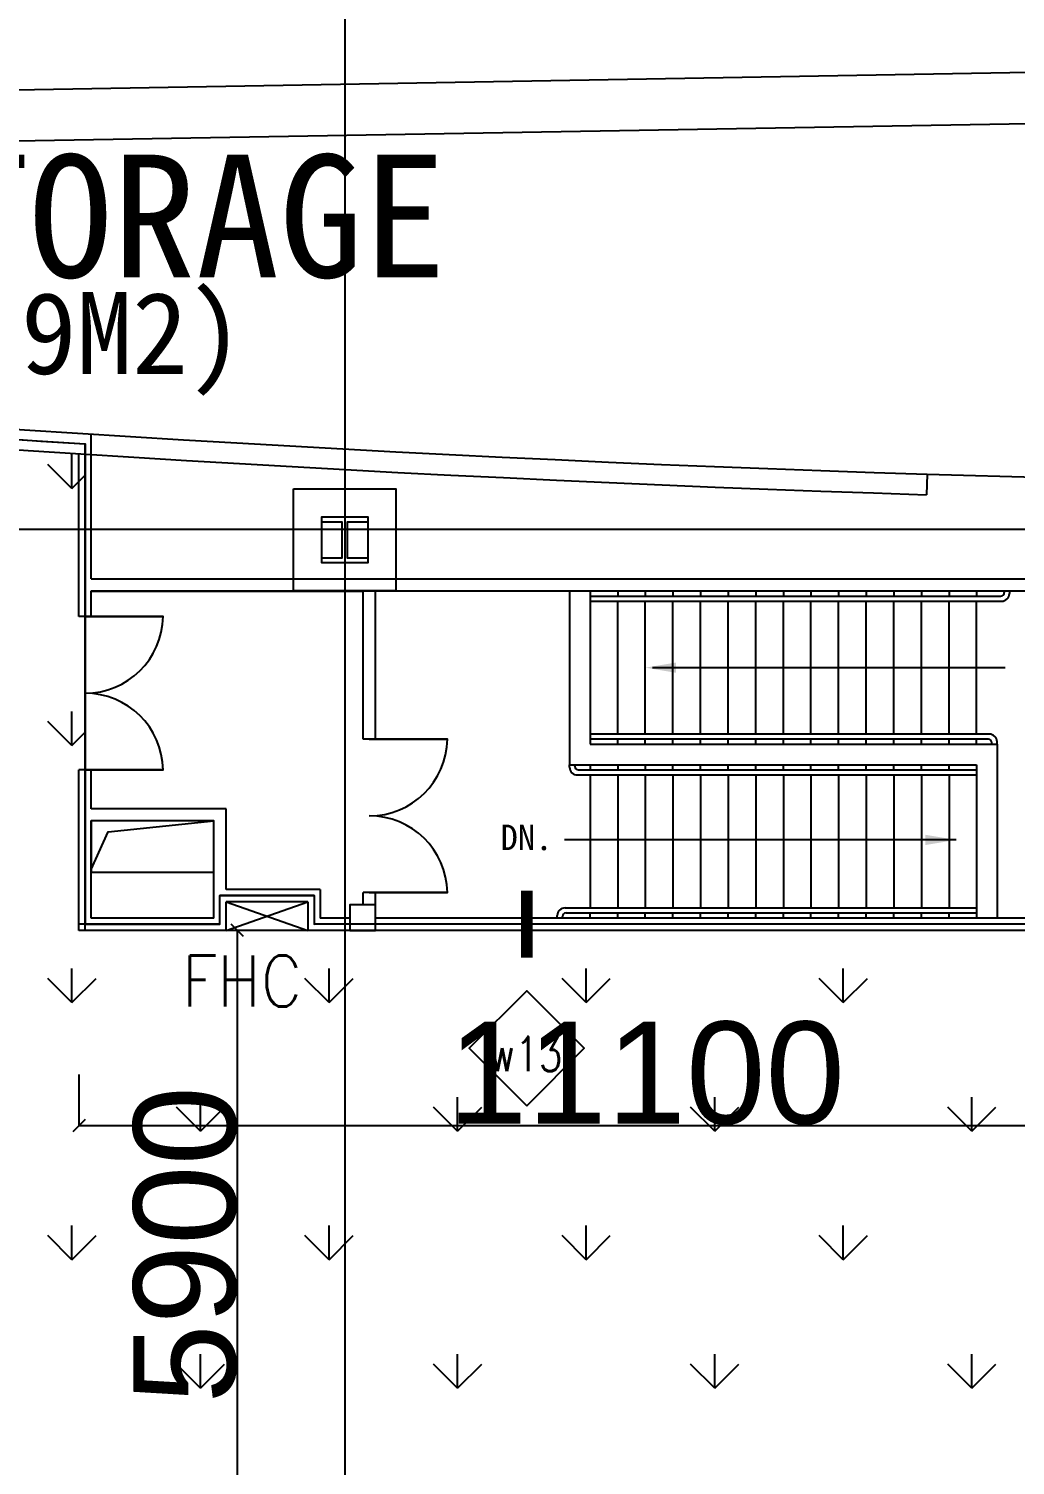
# Model space of a CAD drawing. Header units: inches. Extents: x -449189 to -231461, y -105857 to 48108.
# Drawn here: x -333938 to -324290, y -12643 to 1411 of the extents above; entities that cross this region are included whole.
import ezdxf
from ezdxf.enums import TextEntityAlignment as Align

# ---------------------------------------------------------------- set-up
doc = ezdxf.new("R2010")
doc.units = ezdxf.units.IN
doc.header["$MEASUREMENT"] = 0
for name, color, linetype in [('AREATEXT', 3, 'Continuous'), ('DIM', 3, 'Continuous'), ('GRID', 8, 'Continuous'), ('HATCH', 90, 'Continuous'), ('L08-DR', 1, 'Continuous'), ('Shop-no.', 3, 'Continuous'), ('WALL', 255, 'Continuous')]:
    doc.layers.add(name, color=color, linetype=linetype)
doc.styles.add('BLKBLD', font='STXIHEI.TTF', dxfattribs={"height": 0.45})
doc.styles.add('SIMPLEX', font='SIMPLEX.shx', dxfattribs={"width": 0.9, "height": 1000})
doc.styles.get("Standard").update_dxf_attribs({"font": 'arial.ttf'})
doc.dimstyles.new('DIM-200MM', dxfattribs={"dimtxt": 1000, "dimasz": 120, "dimexe": 10, "dimexo": 10, "dimgap": 0.7, "dimtad": 1, "dimdec": 0, "dimrnd": 5, "dimzin": 1, "dimdsep": 46, "dimtxsty": 'Standard', "dimblk": 'OBLIQUE', "dimcen": 0.5, "dimdle": 1, "dimclrd": 256, "dimclre": 256, "dimclrt": 7, "dimaunit": 1, "dimadec": 0, "dimazin": 0, "dimtfac": 1, "dimtdec": 0, "dimtix": 1, "dimtmove": 2, "dimatfit": 3, "dimfxl": 0, "dimtolj": 1, "dimtzin": 1, "dimarcsym": 0})

# ---------------------------------------------------------------- blocks, each defined once
blk = doc.blocks.new('C1')
at = {"layer": 'L08-DR'}
blk.add_lwpolyline([(-500, 500), (500, 500), (500, -500), (-500, -500)], close=True, dxfattribs=at)
blk = doc.blocks.new('_Oblique')
at = {"color": 0, "linetype": 'ByBlock', "lineweight": -2}
blk.add_line((-0.5, -0.5), (0.5, 0.5), dxfattribs=at)
blk = doc.blocks.new('*D152')
at = {"layer": 'DEFPOINTS', "color": 0, "transparency": 16777216}
for p in [(-333448, -7410), (-322348, -7416), (-322348, -9320)]:
    blk.add_point(p, dxfattribs=at)
at = {"layer": 'DIM', "lineweight": -2, "transparency": 16777216}
for p, q in [((-333448, -8820), (-333448, -9330)), ((-322348, -8820), (-322348, -9330)), ((-333449, -9320), (-322347, -9320))]:
    blk.add_line(p, q, dxfattribs=at)
at = {"layer": 'DIM', "lineweight": -2, "transparency": 16777216, "xscale": 120, "yscale": 120, "zscale": 120, "rotation": 180}
blk.add_blockref('_Oblique', (-333448, -9320), dxfattribs=at)
at = {"layer": 'DIM', "lineweight": -2, "transparency": 16777216, "xscale": 120, "yscale": 120, "zscale": 120}
blk.add_blockref('_Oblique', (-322348, -9320), dxfattribs=at)
at = {"layer": 'DIM', "color": 7, "transparency": 16777216, "insert": (-327898, -8809), "char_height": 1000, "attachment_point": 5}
blk.add_mtext('\\A1;11100', dxfattribs=at)
blk = doc.blocks.new('*D215')
at = {"layer": 'DEFPOINTS', "color": 0, "transparency": 16777216}
for p in [(-331897, -7410), (-330848, -7410), (-330848, -13562)]:
    blk.add_point(p, dxfattribs=at)
at = {"layer": 'DIM', "lineweight": -2, "transparency": 16777216}
for p, q in [((-331397, -7410), (-331907, -7410)), ((-331897, -13563), (-331897, -7409)), ((-331397, -13562), (-331907, -13562))]:
    blk.add_line(p, q, dxfattribs=at)
at = {"layer": 'DIM', "lineweight": -2, "transparency": 16777216, "xscale": 120, "yscale": 120, "zscale": 120}
for p, rotation in [((-331897, -7410), 90), ((-331897, -13562), 270)]:
    blk.add_blockref('_Oblique', p, dxfattribs=dict(at, rotation=rotation))
at = {"layer": 'DIM', "color": 7, "transparency": 16777216, "insert": (-332408, -10486), "char_height": 1000, "attachment_point": 5, "rotation": 90}
blk.add_mtext('\\A1;5900', dxfattribs=at)

msp = doc.modelspace()

# ---------------------------------------------------------------- hatches: boundary and pattern name
at = {"layer": 'HATCH'}
h = msp.add_hatch(dxfattribs=at)
h.set_pattern_fill('GRASS', color=141, scale=70, style=0)
h.set_pattern_definition([(90, (-380034.3, -67208.1), (-1257.235, 1257.235), [333.375, -2181.095]), (45, (-380034.3, -67208.1), (-1257.236, 1257.236), [333.375, -1444.625]), (135, (-380034.3, -67208.1), (-1257.236, -1257.236), [333.375, -1444.625])])
edge = h.paths.add_edge_path()
edge.add_line((-340288.2071, -11298.8439), (-336119.2455, -9723.545))
edge.add_line((-336119.2455, -9723.545), (-335508.3507, -9497.5812))
edge.add_line((-335508.3507, -9497.5812), (-335512.444, -2505.503))
edge.add_line((-335512.444, -2505.503), (-334540.4625, -2573.9117))
edge.add_line((-334540.4625, -2573.9117), (-333854.8554, -2620.0794))
edge.add_line((-333854.8554, -2620.0794), (-333388.2316, -2650.4541))
edge.add_line((-333388.2316, -2650.4541), (-333388.2149, -7349.5129))
edge.add_line((-333388.2149, -7349.5129), (-332068.2238, -7349.5128))
edge.add_line((-332068.2238, -7349.5128), (-332068.2228, -7069.5141))
edge.add_line((-332068.2228, -7069.5141), (-331148.2187, -7069.5112))
edge.add_line((-331148.2187, -7069.5112), (-331148.2187, -7349.5128))
edge.add_line((-331148.2187, -7349.5128), (-322288.2304, -7346.1635))
edge.add_line((-322288.2304, -7346.1635), (-322288.2225, -9562.3965))
edge.add_line((-322288.2225, -9562.3965), (-322288.2204, -10149.5262))
edge.add_line((-322288.2204, -10149.5262), (-311588.2352, -10149.5262))
edge.add_line((-311588.2352, -10149.5262), (-288008.221, -10149.5262))
edge.add_line((-288008.221, -10149.5262), (-288008.2228, -6519.5143))
edge.add_line((-288008.2228, -6519.5143), (-285608.2221, -6519.5142))
edge.add_line((-285608.2221, -6519.5142), (-285608.2214, -7289.542))
edge.add_line((-285608.2214, -7289.542), (-285448.2202, -7289.5149))
edge.add_line((-285448.2202, -7289.5149), (-285448.2432, -16605.3066))
edge.add_line((-285448.2432, -16605.3066), (-290895.3777, -16605.3066))
edge.add_line((-290895.3777, -16605.3066), (-289343.3241, -18123.0736))
edge.add_line((-289343.3241, -18123.0736), (-289343.3241, -21992.1764))
edge.add_line((-289343.3241, -21992.1764), (-290467.0658, -23134.5311))
edge.add_line((-290467.0658, -23134.5311), (-290498.1914, -37040.7856))
edge.add_line((-290498.1914, -37040.7856), (-289343.3241, -38157.4688))
edge.add_line((-289343.3241, -38157.4688), (-289346.7413, -41660.7129))
edge.add_line((-289346.7413, -41660.7129), (-290789.917, -43073.7458))
edge.add_line((-290789.917, -43073.7458), (-285498.3181, -43073.7458))
edge.add_line((-285498.3181, -43073.7458), (-285496.0031, -43115.8086))
edge.add_line((-285496.0031, -43115.8086), (-282687.0942, -45909.9083))
edge.add_line((-282687.0942, -45909.9083), (-276970.3509, -45904.7619))
edge.add_line((-276970.3509, -45904.7619), (-276970.3509, -48029.5128))
edge.add_line((-276970.3509, -48029.5128), (-285608.318, -48029.5128))
edge.add_line((-285608.318, -48029.5128), (-285608.3181, -52836.7162))
edge.add_line((-285608.3181, -52836.7162), (-286348.3155, -53015.517))
edge.add_line((-286348.3155, -53015.517), (-286516.7891, -53055.0808))
edge.add_line((-286516.7891, -53055.0808), (-287110.9356, -53191.2398))
edge.add_line((-287110.9356, -53191.2398), (-287636.3392, -53307.2906))
edge.add_line((-287636.3392, -53307.2906), (-288280.2221, -53443.9679))
edge.add_line((-288280.2221, -53443.9679), (-288782.4444, -53546.3581))
edge.add_line((-288782.4444, -53546.3581), (-289192.7738, -53627.2828))
edge.add_line((-289192.7738, -53627.2828), (-289609.1348, -53706.8959))
edge.add_line((-289609.1348, -53706.8959), (-290101.9463, -53797.883))
edge.add_line((-290101.9463, -53797.883), (-290653.7187, -53895.5982))
edge.add_line((-290653.7187, -53895.5982), (-291270.1366, -53999.5884))
edge.add_line((-291270.1366, -53999.5884), (-291699.1627, -54068.7553))
edge.add_line((-291699.1627, -54068.7553), (-292231.0385, -54150.8586))
edge.add_line((-292231.0385, -54150.8586), (-292875.9103, -54245.011))
edge.add_line((-292875.9103, -54245.011), (-293705.8929, -54357.525))
edge.add_line((-293705.8929, -54357.525), (-293995.7321, -54394.5262))
edge.add_line((-293995.7321, -54394.5262), (-294408.3241, -54445.1592))
edge.add_line((-294408.3241, -54445.1592), (-294408.3241, -53539.5795))
edge.add_line((-294408.3241, -53539.5795), (-300783.3181, -53539.5795))
edge.add_line((-300783.3181, -53539.5795), (-300783.3181, -54926.0554))
edge.add_line((-300783.3181, -54926.0554), (-300984.5052, -54932.0826))
edge.add_line((-300984.5052, -54932.0826), (-301461.242, -54944.1408))
edge.add_line((-301461.242, -54944.1408), (-302594.0659, -54960.253))
edge.add_line((-302594.0659, -54960.253), (-303474.0513, -54960.5922))
edge.add_line((-303474.0513, -54960.5922), (-304791.0427, -54941.2082))
edge.add_line((-304791.0427, -54941.2082), (-305176.7692, -54931.0136))
edge.add_line((-305176.7692, -54931.0136), (-305783.1151, -54910.8475))
edge.add_line((-305783.1151, -54910.8475), (-307476.4691, -54827.6872))
edge.add_line((-307476.4691, -54827.6872), (-308341.0607, -54769.9499))
edge.add_line((-308341.0607, -54769.9499), (-309838.7068, -54645.4082))
edge.add_line((-309838.7068, -54645.4082), (-310626.0552, -54567.4147))
edge.add_line((-310626.0552, -54567.4147), (-311469.8373, -54474.2138))
edge.add_line((-311469.8373, -54474.2138), (-312374.1162, -54363.242))
edge.add_line((-312374.1162, -54363.242), (-312476.3441, -54349.9727))
edge.add_line((-312476.3441, -54349.9727), (-312636.4866, -54328.8898))
edge.add_line((-312636.4866, -54328.8898), (-313090.9646, -54256.5062))
edge.add_line((-313090.9646, -54256.5062), (-313685.9245, -54148.7118))
edge.add_line((-313685.9245, -54148.7118), (-314664.5903, -53966.3051))
edge.add_line((-314664.5903, -53966.3051), (-315582.5073, -53789.4467))
edge.add_line((-315582.5073, -53789.4467), (-316457.9292, -53615.551))
edge.add_line((-316457.9292, -53615.551), (-317680.8645, -53364.051))
edge.add_line((-317680.8645, -53364.051), (-318715.3535, -53143.471))
edge.add_line((-318715.3535, -53143.471), (-319826.7598, -52898.452))
edge.add_line((-319826.7598, -52898.452), (-320519.3217, -52741.5431))
edge.add_line((-320519.3217, -52741.5431), (-321348.3155, -52549.4388))
edge.add_line((-321348.3155, -52549.4388), (-322096.6306, -52372.0072))
edge.add_line((-322096.6306, -52372.0072), (-322919.3065, -52172.5226))
edge.add_line((-322919.3065, -52172.5226), (-323528.6676, -52021.7675))
edge.add_line((-323528.6676, -52021.7675), (-324690.0906, -51727.3435))
edge.add_line((-324690.0906, -51727.3435), (-325741.8803, -51452.6499))
edge.add_line((-325741.8803, -51452.6499), (-326607.9305, -51220.6831))
edge.add_line((-326607.9305, -51220.6831), (-327359.6197, -51015.094))
edge.add_line((-327359.6197, -51015.094), (-328180.0259, -50786.18))
edge.add_line((-328180.0259, -50786.18), (-328941.3725, -50569.4966))
edge.add_line((-328941.3725, -50569.4966), (-329798.6195, -50320.5956))
edge.add_line((-329798.6195, -50320.5956), (-330205.1413, -50200.4623))
edge.add_line((-330205.1413, -50200.4623), (-330652.2059, -50066.5422))
edge.add_line((-330652.2059, -50066.5422), (-331102.5812, -49929.7113))
edge.add_line((-331102.5812, -49929.7113), (-331377.8045, -49845.1432))
edge.add_line((-331377.8045, -49845.1432), (-331988.6519, -49654.8606))
edge.add_line((-331988.6519, -49654.8606), (-333136.6276, -49287.5546))
edge.add_line((-333136.6276, -49287.5546), (-333995.7574, -49004.3186))
edge.add_line((-333995.7574, -49004.3186), (-334680.7346, -48773.3357))
edge.add_line((-334680.7346, -48773.3357), (-335777.3888, -48393.9214))
edge.add_line((-335777.3888, -48393.9214), (-336572.2598, -48111.4636))
edge.add_line((-336572.2598, -48111.4636), (-337362.1185, -47824.53))
edge.add_line((-337362.1185, -47824.53), (-338274.9824, -47485.0795))
edge.add_line((-338274.9824, -47485.0795), (-339501.5617, -47015.6204))
edge.add_line((-339501.5617, -47015.6204), (-340348.3181, -46674.0196))
edge.add_line((-340348.3181, -46674.0196), (-340924.1168, -46451.7427))
edge.add_line((-340924.1168, -46451.7427), (-341956.4836, -46029.3034))
edge.add_line((-341956.4836, -46029.3034), (-343181.5851, -45513.3685))
edge.add_line((-343181.5851, -45513.3685), (-344012.137, -45154.455))
edge.add_line((-344012.137, -45154.455), (-344856.511, -44781.9126))
edge.add_line((-344856.511, -44781.9126), (-345617.4163, -44439.52))
edge.add_line((-345617.4163, -44439.52), (-346395.6587, -44082.7138))
edge.add_line((-346395.6587, -44082.7138), (-347363.8794, -43629.3731))
edge.add_line((-347363.8794, -43629.3731), (-348780.7275, -42888.3236))
edge.add_line((-348780.7275, -42888.3236), (-349298.3176, -42888.3236))
edge.add_line((-349298.3176, -42888.3236), (-349298.3135, -15241.5566))
edge.add_line((-349298.3135, -15241.5566), (-345735.4049, -13623.97))
edge.add_line((-345735.4049, -13623.97), (-344247.3098, -12964.3974))
edge.add_line((-344247.3098, -12964.3974), (-342967.66, -12411.9553))
edge.add_line((-342967.66, -12411.9553), (-342295.9956, -12127.3872))
edge.add_line((-342295.9956, -12127.3872), (-341103.1645, -11631.0893))
edge.add_line((-341103.1645, -11631.0893), (-340288.2156, -11298.6419))

# ---------------------------------------------------------------- linework, layer by layer
at = {"color": 5}
for points in [[(-340288.2071, -11298.8439), (-336119.2455, -9723.545), (-335508.3507, -9497.5812), (-335512.444, -2505.503), (-334540.4625, -2573.9117), (-333854.8554, -2620.0794), (-333388.2316, -2650.4541), (-333388.2149, -7349.5129), (-332068.2238, -7349.5128), (-332068.2228, -7069.5141), (-331148.2187, -7069.5112), (-331148.2187, -7349.5128), (-322288.2304, -7346.1635), (-322288.2304, -7346.1635), (-322288.2225, -9562.3965), (-322288.2204, -10149.5262), (-311588.2352, -10149.5262), (-288008.221, -10149.5262)], [(-334540.2136, -2573.9117), (-333854.6065, -2620.0794), (-333387.9828, -2650.4541), (-333387.966, -7349.5129), (-332067.9749, -7349.5128), (-332067.9739, -7069.5141), (-331147.9698, -7069.5112), (-331147.9698, -7349.5128), (-322287.9815, -7346.1635), (-322287.9815, -7346.1635), (-322287.9736, -9562.3965), (-322287.9716, -10149.5262), (-311587.9864, -10149.5262), (-288007.9721, -10149.5262)]]:
    msp.add_lwpolyline(points, dxfattribs=at)
at = {"layer": 'GRID'}
for p, q in [((-330848.203, 3188.9239), (-330848.203, -66985.2816)), ((-366848.203, -3485.2816), (-267848.203, -3485.2816))]:
    msp.add_line(p, q, dxfattribs=at)
at = {"layer": 'WALL', "color": 0}
for p, q in [((-358347.963, 395.1051), (-315347.9542, 1137.199)), ((-356181.1862, -67.5751), (-315347.9542, 637.1246)), ((-333387.9681, -4339.8117), (-333387.9742, -2650.6561)), ((-333327.9609, -3969.9162), (-333327.966, -2554.4973)), ((-333447.9681, -4339.812), (-333447.9738, -2747.0107)), ((-333447.9681, -4339.812), (-333447.9738, -2747.0107)), ((-333447.9681, -4339.812), (-333447.9738, -2747.0107)), ((-333447.9681, -4339.812), (-333447.9738, -2747.0107)), ((-333447.9595, -4340.014), (-333447.9652, -2747.2128)), ((-333327.9695, -3969.7142), (-333327.9738, -2754.7101)), ((-333327.9695, -3969.7142), (-333327.9738, -2754.7101)), ((-333327.9695, -3969.7142), (-333327.9738, -2754.7101)), ((-333327.9695, -3969.7142), (-333327.9738, -2754.7101)), ((-325151.1823, -2947.4648), (-325157.6219, -3147.3667)), ((-325151.1737, -2947.6669), (-325157.6133, -3147.5687)), ((-325151.1823, -2947.4648), (-322947.9627, -3009.0321)), ((-325151.1737, -2947.6669), (-322947.9542, -3009.2342)), ((-333327.9695, -3969.7138), (-330667.9697, -3969.714)), ((-333327.9695, -3969.7138), (-330667.9697, -3969.714)), ((-330667.9697, -3969.714), (-319767.9641, -3969.715)), ((-330667.9697, -3969.714), (-319767.9641, -3969.715)), ((-333327.9691, -4089.7137), (-330667.9694, -4089.7139)), ((-333327.9691, -4089.7137), (-330667.9694, -4089.7139)), ((-333327.9682, -4339.8116), (-333327.9691, -4089.7137)), ((-333327.9682, -4339.8116), (-333327.9691, -4089.7137)), ((-333327.9682, -4339.8116), (-333327.9691, -4089.7137)), ((-333327.9682, -4339.8116), (-333327.9691, -4089.7137)), ((-333327.9605, -4089.9158), (-330667.9608, -4089.916)), ((-333327.9596, -4340.0136), (-333327.9605, -4089.9158)), ((-330667.9661, -5539.7151), (-330667.9694, -4089.7139)), ((-330667.9661, -5539.7151), (-330667.9694, -4089.7139)), ((-330547.9693, -4089.7139), (-322147.9631, -4089.7148)), ((-330547.9693, -4089.7139), (-322147.9631, -4089.7148)), ((-330547.9665, -5539.7148), (-330547.9693, -4089.7139)), ((-330547.9665, -5539.7148), (-330547.9693, -4089.7139)), ((-328647.956, -4089.7133), (-328647.963, -5789.7012)), ((-328647.956, -4089.7133), (-328647.963, -5789.7012)), ((-328447.956, -4089.7134), (-328447.9622, -5589.7006)), ((-328447.956, -4089.7134), (-328447.9622, -5589.7006)), ((-328447.9564, -4189.6887), (-324422.3607, -4189.7009)), ((-328447.9564, -4189.6887), (-324422.3607, -4189.7009)), ((-328447.9562, -4139.6887), (-324432.3606, -4139.7009)), ((-328447.9562, -4139.6887), (-324432.3606, -4139.7009)), ((-328177.9657, -4089.7145), (-328177.9657, -4139.6995)), ((-328177.9657, -4089.7145), (-328177.9657, -4139.6995)), ((-328177.9625, -5489.7025), (-328177.9624, -4189.6672)), ((-328177.9625, -5489.7025), (-328177.9624, -4189.6672)), ((-327907.9657, -4089.7145), (-327907.9657, -4139.6995)), ((-327907.9657, -4089.7145), (-327907.9657, -4139.6995)), ((-327907.9625, -5489.7025), (-327907.9624, -4189.6672)), ((-327907.9625, -5489.7025), (-327907.9624, -4189.6672)), ((-327637.9657, -4089.7145), (-327637.9657, -4139.6995)), ((-327637.9657, -4089.7145), (-327637.9657, -4139.6995)), ((-327637.9625, -5489.7025), (-327637.9624, -4189.6672)), ((-327637.9625, -5489.7025), (-327637.9624, -4189.6672)), ((-327367.9657, -4089.7145), (-327367.9657, -4139.6995)), ((-327367.9657, -4089.7145), (-327367.9657, -4139.6995)), ((-327367.9625, -5489.7025), (-327367.9624, -4189.6672)), ((-327367.9625, -5489.7025), (-327367.9624, -4189.6672)), ((-327097.9657, -4089.7145), (-327097.9657, -4139.6995)), ((-327097.9657, -4089.7145), (-327097.9657, -4139.6995)), ((-327097.9625, -5489.7025), (-327097.9624, -4189.6672)), ((-327097.9625, -5489.7025), (-327097.9624, -4189.6672)), ((-326827.966, -4089.7145), (-326827.966, -4139.6995)), ((-326827.966, -4089.7145), (-326827.966, -4139.6995)), ((-326827.9625, -5489.7025), (-326827.9624, -4189.6672)), ((-326827.9625, -5489.7025), (-326827.9624, -4189.6672)), ((-326557.966, -4089.7145), (-326557.966, -4139.6995)), ((-326557.966, -4089.7145), (-326557.966, -4139.6995)), ((-326557.9625, -5489.7025), (-326557.9624, -4189.6672)), ((-326557.9625, -5489.7025), (-326557.9624, -4189.6672)), ((-326287.966, -4089.7145), (-326287.966, -4139.6995)), ((-326287.966, -4089.7145), (-326287.966, -4139.6995)), ((-326287.9625, -5489.7025), (-326287.9624, -4189.6672)), ((-326287.9625, -5489.7025), (-326287.9624, -4189.6672)), ((-326017.966, -4089.7145), (-326017.966, -4139.6995)), ((-326017.966, -4089.7145), (-326017.966, -4139.6995)), ((-326017.9625, -5489.7025), (-326017.9624, -4189.6672)), ((-326017.9625, -5489.7025), (-326017.9624, -4189.6672)), ((-325747.966, -4089.7145), (-325747.966, -4139.6995)), ((-325747.966, -4089.7145), (-325747.966, -4139.6995)), ((-325747.9625, -5489.7025), (-325747.9629, -4189.6614)), ((-325747.9625, -5489.7025), (-325747.9629, -4189.6614)), ((-325477.966, -4089.7145), (-325477.966, -4139.6995)), ((-325477.966, -4089.7145), (-325477.966, -4139.6995)), ((-325477.9625, -5489.7025), (-325477.9632, -4189.6604)), ((-325477.9625, -5489.7025), (-325477.9632, -4189.6604)), ((-325477.9574, -4089.9166), (-325477.9574, -4139.9015)), ((-325477.9539, -5489.9046), (-325477.9546, -4189.8624)), ((-325207.966, -4089.7145), (-325207.966, -4139.6995)), ((-325207.966, -4089.7145), (-325207.966, -4139.6995)), ((-325207.9628, -5489.7122), (-325207.9628, -4189.6594)), ((-325207.9628, -5489.7122), (-325207.9628, -4189.6594)), ((-325207.9574, -4089.9166), (-325207.9574, -4139.9015)), ((-325207.9542, -5489.9143), (-325207.9542, -4189.8614)), ((-324937.966, -4089.7145), (-324937.966, -4139.6995)), ((-324937.966, -4089.7145), (-324937.966, -4139.6995)), ((-324937.9628, -5489.7122), (-324937.9628, -4189.6594)), ((-324937.9628, -5489.7122), (-324937.9628, -4189.6594)), ((-324937.9574, -4089.9166), (-324937.9574, -4139.9015)), ((-324937.9542, -5489.9143), (-324937.9542, -4189.8614)), ((-324667.966, -4089.7145), (-324667.966, -4139.6995)), ((-324667.966, -4089.7145), (-324667.966, -4139.6995)), ((-324667.9628, -5489.7132), (-324667.9628, -4189.6573)), ((-324667.9628, -5489.7132), (-324667.9628, -4189.6573)), ((-324667.9574, -4089.9166), (-324667.9574, -4139.9015)), ((-324667.9542, -5489.9153), (-324667.9542, -4189.8594)), ((-324397.3605, -4089.701), (-324397.3605, -4104.7009)), ((-324397.3605, -4089.701), (-324397.3605, -4104.7009)), ((-324397.3519, -4089.9031), (-324397.3519, -4104.9029)), ((-324347.3605, -4089.701), (-324347.3605, -4114.7009)), ((-324347.3605, -4089.701), (-324347.3605, -4114.7009)), ((-324347.3519, -4089.9031), (-324347.3519, -4114.903)), ((-333327.9675, -4339.8116), (-333447.9681, -4339.812)), ((-333327.9675, -4339.8116), (-333447.9681, -4339.812)), ((-333327.9675, -4339.8116), (-333447.9681, -4339.812)), ((-333327.9675, -4339.8116), (-333447.9681, -4339.812)), ((-333327.9589, -4340.0136), (-333447.9595, -4340.014)), ((-327837.9659, -4839.6765), (-324390.0137, -4839.6887)), ((-327837.9659, -4839.6765), (-324390.0137, -4839.6887)), ((-330547.9665, -5539.7148), (-330667.9661, -5539.7151)), ((-330547.9665, -5539.7148), (-330667.9661, -5539.7151)), ((-328447.9622, -5589.7006), (-324467.9645, -5589.6882)), ((-328447.9622, -5589.7006), (-324467.9645, -5589.6882)), ((-324567.9588, -5539.7135), (-328447.9619, -5539.7016)), ((-324567.9588, -5539.7135), (-328447.9619, -5539.7016)), ((-324542.963, -5489.7136), (-328447.9617, -5489.7016)), ((-324542.963, -5489.7136), (-328447.9617, -5489.7016)), ((-328177.9628, -5589.6901), (-328177.9628, -5539.7122)), ((-328177.9628, -5589.6901), (-328177.9628, -5539.7122)), ((-327907.9628, -5589.6901), (-327907.9628, -5539.7122)), ((-327907.9628, -5589.6901), (-327907.9628, -5539.7122)), ((-327637.9628, -5589.6901), (-327637.9628, -5539.7122)), ((-327637.9628, -5589.6901), (-327637.9628, -5539.7122)), ((-327367.9628, -5589.6901), (-327367.9628, -5539.7122)), ((-327367.9628, -5589.6901), (-327367.9628, -5539.7122)), ((-327097.9628, -5589.6901), (-327097.9628, -5539.7122)), ((-327097.9628, -5589.6901), (-327097.9628, -5539.7122)), ((-326827.9628, -5589.6901), (-326827.9628, -5539.7122)), ((-326827.9628, -5589.6901), (-326827.9628, -5539.7122)), ((-326557.9628, -5589.6901), (-326557.9628, -5539.7122)), ((-326557.9628, -5589.6901), (-326557.9628, -5539.7122)), ((-326287.9628, -5589.6901), (-326287.9628, -5539.7122)), ((-326287.9628, -5589.6901), (-326287.9628, -5539.7122)), ((-326017.9628, -5589.6901), (-326017.9628, -5539.7122)), ((-326017.9628, -5589.6901), (-326017.9628, -5539.7122)), ((-325747.9628, -5589.6901), (-325747.9628, -5539.7122)), ((-325747.9628, -5589.6901), (-325747.9628, -5539.7122)), ((-325477.9628, -5589.6901), (-325477.9628, -5539.7122)), ((-325477.9628, -5589.6901), (-325477.9628, -5539.7122)), ((-325477.9542, -5589.8922), (-325477.9542, -5539.9143)), ((-325207.9628, -5589.6901), (-325207.9628, -5539.7122)), ((-325207.9628, -5589.6901), (-325207.9628, -5539.7122)), ((-325207.9542, -5589.8922), (-325207.9542, -5539.9143)), ((-324937.9628, -5589.6901), (-324937.9628, -5539.7122)), ((-324937.9628, -5589.6901), (-324937.9628, -5539.7122)), ((-324937.9542, -5589.8922), (-324937.9542, -5539.9143)), ((-324667.9628, -5589.6889), (-324667.9628, -5539.7132)), ((-324667.9628, -5589.6889), (-324667.9628, -5539.7132)), ((-324667.9542, -5589.8909), (-324667.9542, -5539.9153)), ((-324542.9647, -5489.7136), (-324567.9609, -5489.7136)), ((-324542.9647, -5489.7136), (-324567.9609, -5489.7136)), ((-324552.9643, -5539.7136), (-324567.9608, -5539.7136)), ((-324552.9643, -5539.7136), (-324567.9608, -5539.7136)), ((-324542.9561, -5489.9157), (-324567.9523, -5489.9157)), ((-324552.9557, -5539.9157), (-324567.9522, -5539.9157)), ((-324517.9645, -5589.6882), (-324517.9645, -5574.7136)), ((-324517.9645, -5589.7135), (-324517.9645, -5574.7136)), ((-324517.9645, -5589.6882), (-324517.9645, -5574.7136)), ((-324517.9645, -5589.7135), (-324517.9645, -5574.7136)), ((-324517.9559, -5589.9156), (-324517.9559, -5574.9157)), ((-324517.9559, -5589.8903), (-324517.9559, -5574.9157)), ((-324467.9645, -5589.688), (-324467.9645, -5564.7136)), ((-324467.9645, -5589.688), (-324467.9645, -5564.7136)), ((-324467.9645, -5589.6882), (-324467.9574, -7289.7146)), ((-324467.9645, -5589.6882), (-324467.9574, -7289.7146)), ((-324467.9559, -5589.8901), (-324467.9559, -5564.9157)), ((-324467.9559, -5589.8903), (-324467.9488, -7289.9166)), ((-333327.9628, -5839.8116), (-333447.9628, -5839.812)), ((-333327.9628, -5839.8116), (-333447.9628, -5839.812)), ((-333327.9628, -5839.8116), (-333447.9628, -5839.812)), ((-333327.9628, -5839.8116), (-333447.9628, -5839.812)), ((-333447.9572, -7409.7149), (-333447.9628, -5839.812)), ((-333447.9572, -7409.7149), (-333447.9628, -5839.812)), ((-333447.9572, -7409.7149), (-333447.9628, -5839.812)), ((-333447.9572, -7409.7149), (-333447.9628, -5839.812)), ((-333327.9542, -5840.0136), (-333447.9542, -5840.014)), ((-333387.9572, -7409.7147), (-333387.9628, -5839.8117)), ((-333327.9614, -6219.7283), (-333327.9628, -5839.8116)), ((-333327.9614, -6219.7283), (-333327.9628, -5839.8116)), ((-333327.9614, -6219.7283), (-333327.9628, -5839.8116)), ((-333327.9614, -6219.7283), (-333327.9628, -5839.8116)), ((-328647.9631, -5814.7013), (-328647.963, -5789.6997)), ((-328647.9631, -5814.7013), (-328647.963, -5789.6997)), ((-328647.963, -5789.7012), (-324667.9636, -5789.6888)), ((-328647.963, -5789.7012), (-324667.9636, -5789.6888)), ((-328597.963, -5804.7015), (-328597.9629, -5789.6996)), ((-328597.963, -5804.7015), (-328597.9629, -5789.6996)), ((-328573.3008, -5889.7009), (-324667.9632, -5889.6889)), ((-328573.3008, -5889.7009), (-324667.9632, -5889.6889)), ((-328563.1937, -5839.7009), (-324667.9634, -5839.6889)), ((-328563.1937, -5839.7009), (-324667.9634, -5839.6889)), ((-328447.9625, -5789.7005), (-328447.9625, -5839.7005)), ((-328447.9625, -5789.7005), (-328447.9625, -5839.7005)), ((-328447.9625, -5889.7005), (-328447.9624, -7189.706)), ((-328447.9625, -5889.7005), (-328447.9624, -7189.706)), ((-328177.9628, -5789.7127), (-328177.9628, -5839.6906)), ((-328177.9628, -5789.7127), (-328177.9628, -5839.6906)), ((-328177.9625, -5889.6752), (-328177.9624, -7189.7106)), ((-328177.9625, -5889.6752), (-328177.9624, -7189.7106)), ((-327907.9628, -5789.7127), (-327907.9628, -5839.6906)), ((-327907.9628, -5789.7127), (-327907.9628, -5839.6906)), ((-327907.9625, -5889.6752), (-327907.9624, -7189.7106)), ((-327907.9625, -5889.6752), (-327907.9624, -7189.7106)), ((-327637.966, -5839.6888), (-327637.966, -5789.6562)), ((-327637.966, -5839.6888), (-327637.966, -5789.6562)), ((-327637.9625, -5889.6752), (-327637.9624, -7189.7106)), ((-327637.9625, -5889.6752), (-327637.9624, -7189.7106)), ((-327367.966, -5839.6888), (-327367.966, -5789.6562)), ((-327367.966, -5839.6888), (-327367.966, -5789.6562)), ((-327367.9625, -5889.6752), (-327367.9624, -7189.7106)), ((-327367.9625, -5889.6752), (-327367.9624, -7189.7106)), ((-327097.966, -5839.6888), (-327097.966, -5789.6562)), ((-327097.966, -5839.6888), (-327097.966, -5789.6562)), ((-327097.9625, -5889.6752), (-327097.9624, -7189.7106)), ((-327097.9625, -5889.6752), (-327097.9624, -7189.7106)), ((-326827.966, -5839.6888), (-326827.966, -5789.6562)), ((-326827.966, -5839.6888), (-326827.966, -5789.6562)), ((-326827.9625, -5889.6752), (-326827.9624, -7189.7106)), ((-326827.9625, -5889.6752), (-326827.9624, -7189.7106)), ((-326557.966, -5839.6888), (-326557.966, -5789.6562)), ((-326557.966, -5839.6888), (-326557.966, -5789.6562)), ((-326557.9625, -5889.6752), (-326557.9624, -7189.7106)), ((-326557.9625, -5889.6752), (-326557.9624, -7189.7106)), ((-326287.966, -5839.6888), (-326287.966, -5789.6562)), ((-326287.966, -5839.6888), (-326287.966, -5789.6562)), ((-326287.9625, -5889.6752), (-326287.9624, -7189.7106)), ((-326287.9625, -5889.6752), (-326287.9624, -7189.7106)), ((-326017.966, -5839.6888), (-326017.966, -5789.6562)), ((-326017.966, -5839.6888), (-326017.966, -5789.6562)), ((-326017.9625, -5889.6752), (-326017.9624, -7189.7106)), ((-326017.9625, -5889.6752), (-326017.9624, -7189.7106)), ((-325747.966, -5839.6888), (-325747.966, -5789.6562)), ((-325747.966, -5839.6888), (-325747.966, -5789.6562)), ((-325747.9625, -5889.6752), (-325747.9629, -7189.7163)), ((-325747.9625, -5889.6752), (-325747.9629, -7189.7163)), ((-325477.966, -5839.6888), (-325477.966, -5789.6562)), ((-325477.966, -5839.6888), (-325477.966, -5789.6562)), ((-325477.9625, -5889.6752), (-325477.9632, -7189.7173)), ((-325477.9625, -5889.6752), (-325477.9632, -7189.7173)), ((-325477.9574, -5839.8909), (-325477.9574, -5789.8583)), ((-325477.9539, -5889.8773), (-325477.9546, -7189.9194)), ((-325207.966, -5839.6888), (-325207.966, -5789.6562)), ((-325207.966, -5839.6888), (-325207.966, -5789.6562)), ((-325207.9628, -5889.6655), (-325207.9628, -7189.7184)), ((-325207.9628, -5889.6655), (-325207.9628, -7189.7184)), ((-325207.9574, -5839.8909), (-325207.9574, -5789.8583)), ((-325207.9542, -5889.8676), (-325207.9542, -7189.9204)), ((-324937.966, -5839.6888), (-324937.966, -5789.6562)), ((-324937.966, -5839.6888), (-324937.966, -5789.6562)), ((-324937.9628, -5889.6655), (-324937.9628, -7189.7184)), ((-324937.9628, -5889.6655), (-324937.9628, -7189.7184)), ((-324937.9574, -5839.8909), (-324937.9574, -5789.8583)), ((-324937.9542, -5889.8676), (-324937.9542, -7189.9204)), ((-324667.9636, -5789.6888), (-324667.9574, -7289.7154)), ((-324667.9636, -5789.6888), (-324667.9574, -7289.7154)), ((-324667.955, -5789.8909), (-324667.9488, -7289.9175)), ((-332007.9622, -6219.7283), (-333327.9614, -6219.7283)), ((-332007.9622, -6219.7283), (-333327.9614, -6219.7283)), ((-332007.9651, -7009.7159), (-332007.9622, -6219.7283)), ((-332007.9651, -7009.7159), (-332007.9622, -6219.7283)), ((-333327.9576, -7289.7137), (-333327.9603, -6339.7283)), ((-332127.9627, -6339.7283), (-333327.9603, -6339.7283)), ((-333327.9576, -7289.7137), (-333327.9603, -6339.7283)), ((-332127.9627, -6339.7283), (-333327.9603, -6339.7283)), ((-333327.9576, -7289.7137), (-333327.9603, -6339.7283)), ((-333327.9576, -7289.7137), (-333327.9603, -6339.7283)), ((-332127.9661, -7289.7138), (-332127.9627, -6339.7283)), ((-332127.9661, -7289.7138), (-332127.9627, -6339.7283)), ((-324867.9574, -6524.7794), (-328697.7115, -6524.7902)), ((-324867.9574, -6524.7794), (-328697.7115, -6524.7902)), ((-331087.9612, -7009.7131), (-332007.9651, -7009.7159)), ((-331087.9612, -7009.7131), (-332007.9651, -7009.7159)), ((-331087.9526, -7009.9152), (-332007.9565, -7009.918)), ((-331087.9526, -7009.9152), (-332007.9565, -7009.918)), ((-331087.9612, -7009.7131), (-331087.9612, -7289.7139)), ((-331087.9612, -7009.7131), (-331087.9612, -7289.7139)), ((-331087.9526, -7009.9152), (-331087.9526, -7289.916)), ((-331087.9526, -7009.9152), (-331087.9526, -7289.916)), ((-332067.9663, -7349.7149), (-332067.9653, -7069.7161)), ((-331147.9612, -7069.7133), (-332067.9653, -7069.7161)), ((-332007.9666, -7409.7149), (-332007.9655, -7129.7159)), ((-332007.9666, -7409.7149), (-332007.9655, -7129.7159)), ((-331207.9612, -7129.7135), (-332007.9612, -7129.7159)), ((-332007.9612, -7409.7135), (-331207.9612, -7129.7135)), ((-331207.9612, -7129.7135), (-332007.9612, -7129.7159)), ((-332007.9612, -7409.7135), (-331207.9612, -7129.7135)), ((-332007.9612, -7129.7159), (-331207.9612, -7409.7135)), ((-332007.9612, -7129.7159), (-331207.9612, -7409.7135)), ((-332007.958, -7409.917), (-332007.9569, -7129.918)), ((-332007.958, -7409.917), (-332007.9569, -7129.918)), ((-331207.9526, -7129.9155), (-332007.9526, -7129.918)), ((-332007.9526, -7409.9155), (-331207.9526, -7129.9155)), ((-331207.9526, -7129.9155), (-332007.9526, -7129.918)), ((-332007.9526, -7409.9155), (-331207.9526, -7129.9155)), ((-332007.9526, -7129.918), (-331207.9526, -7409.9155)), ((-332007.9526, -7129.918), (-331207.9526, -7409.9155)), ((-331207.9612, -7129.7135), (-331207.9612, -7409.7149)), ((-331207.9612, -7129.7135), (-331207.9612, -7409.7149)), ((-331207.9526, -7129.9155), (-331207.9526, -7409.917)), ((-331207.9526, -7129.9155), (-331207.9526, -7409.917)), ((-331147.9612, -7069.7133), (-331147.9612, -7349.7149)), ((-330797.9508, -7159.9172), (-330797.9508, -7409.9172)), ((-330547.9508, -7159.9172), (-330797.9508, -7159.9172)), ((-330547.96, -7039.7148), (-330667.9641, -7039.7151)), ((-330547.96, -7039.7148), (-330667.9641, -7039.7151)), ((-330667.9596, -7159.7151), (-330667.96, -7039.7151)), ((-330667.9596, -7159.7151), (-330667.96, -7039.7151)), ((-330547.9596, -7159.7147), (-330547.96, -7039.7148)), ((-330547.9596, -7159.7147), (-330547.96, -7039.7148)), ((-330547.9508, -7409.9172), (-330547.9508, -7159.9172)), ((-332127.9661, -7289.7138), (-333327.9576, -7289.7137)), ((-332127.9661, -7289.7138), (-333327.9576, -7289.7137)), ((-330797.9594, -7289.714), (-331087.9612, -7289.7139)), ((-330797.9594, -7289.714), (-331087.9612, -7289.7139)), ((-322147.9687, -7289.7148), (-330547.9594, -7289.714)), ((-322147.9687, -7289.7148), (-330547.9594, -7289.714)), ((-328768.568, -7289.6683), (-328768.568, -7264.6684)), ((-328768.568, -7289.6683), (-328768.568, -7264.6684)), ((-328718.568, -7289.6683), (-328718.568, -7274.6684)), ((-328718.568, -7289.6683), (-328718.568, -7274.6684)), ((-328695.7937, -7189.7014), (-324667.9579, -7189.6892)), ((-328695.7937, -7189.7014), (-324667.9579, -7189.6892)), ((-328685.0865, -7239.7014), (-324667.9576, -7239.6892)), ((-328685.0865, -7239.7014), (-324667.9576, -7239.6892)), ((-328447.9657, -7289.6749), (-328447.9657, -7239.6899)), ((-328447.9657, -7289.6749), (-328447.9657, -7239.6899)), ((-328177.9657, -7289.6749), (-328177.9657, -7239.6899)), ((-328177.9657, -7289.6749), (-328177.9657, -7239.6899)), ((-327907.9657, -7289.6749), (-327907.9657, -7239.6899)), ((-327907.9657, -7289.6749), (-327907.9657, -7239.6899)), ((-327637.9657, -7289.6749), (-327637.9657, -7239.6899)), ((-327637.9657, -7289.6749), (-327637.9657, -7239.6899)), ((-327367.9657, -7289.6749), (-327367.9657, -7239.6899)), ((-327367.9657, -7289.6749), (-327367.9657, -7239.6899)), ((-327097.9657, -7289.6749), (-327097.9657, -7239.6899)), ((-327097.9657, -7289.6749), (-327097.9657, -7239.6899)), ((-326827.966, -7289.6749), (-326827.966, -7239.6899)), ((-326827.966, -7289.6749), (-326827.966, -7239.6899)), ((-326557.966, -7289.6749), (-326557.966, -7239.6899)), ((-326557.966, -7289.6749), (-326557.966, -7239.6899)), ((-326287.966, -7289.6749), (-326287.966, -7239.6899)), ((-326287.966, -7289.6749), (-326287.966, -7239.6899)), ((-326017.966, -7289.6749), (-326017.966, -7239.6899)), ((-326017.966, -7289.6749), (-326017.966, -7239.6899)), ((-325747.966, -7289.6749), (-325747.966, -7239.6899)), ((-325747.966, -7289.6749), (-325747.966, -7239.6899)), ((-325477.966, -7289.6749), (-325477.966, -7239.6899)), ((-325477.966, -7289.6749), (-325477.966, -7239.6899)), ((-325477.9574, -7289.877), (-325477.9574, -7239.892)), ((-325207.966, -7289.6749), (-325207.966, -7239.6899)), ((-325207.966, -7289.6749), (-325207.966, -7239.6899)), ((-325207.9574, -7289.877), (-325207.9574, -7239.892)), ((-324937.966, -7289.6749), (-324937.966, -7239.6899)), ((-324937.966, -7289.6749), (-324937.966, -7239.6899)), ((-324937.9574, -7289.877), (-324937.9574, -7239.892)), ((-332067.9663, -7349.7149), (-333447.9572, -7349.7149)), ((-332007.9666, -7409.7149), (-333447.9572, -7409.7149)), ((-332007.9666, -7409.7149), (-333447.9572, -7409.7149)), ((-331207.9612, -7409.7135), (-332007.9612, -7409.7135)), ((-331207.9612, -7409.7135), (-332007.9612, -7409.7135)), ((-331207.9526, -7409.9155), (-332007.9526, -7409.9155)), ((-331207.9526, -7409.9155), (-332007.9526, -7409.9155)), ((-321387.9741, -7409.7147), (-331207.9612, -7409.7149)), ((-321387.9741, -7409.7147), (-331207.9612, -7409.7149)), ((-321387.9741, -7349.7147), (-331147.9612, -7349.7149)), ((-330797.9508, -7409.9172), (-330547.9508, -7409.9172))]:
    msp.add_line(p, q, dxfattribs=at)
for points in [[(-331347.9542, -3089.9304), (-330347.9542, -3089.9304), (-330347.9542, -4089.9304), (-331347.9542, -4089.9304)], [(-331072.9542, -3814.9304), (-331072.9542, -3764.9304), (-330872.9542, -3764.9304), (-330872.9542, -3414.9304), (-331072.9542, -3414.9304), (-331072.9542, -3364.9304), (-330622.9542, -3364.9304), (-330622.9542, -3414.9304), (-330822.9542, -3414.9304), (-330822.9542, -3764.9304), (-330622.9542, -3764.9304), (-330622.9542, -3814.9304)], [(-331072.9542, -3364.9304), (-330622.9542, -3364.9304), (-330622.9542, -3814.9304), (-331072.9542, -3814.9304)], [(-332127.9627, -6839.7283), (-332127.9627, -6339.7283), (-333327.9627, -6339.7283), (-333327.9627, -6839.7283)], [(-332127.9627, -6839.7283), (-332127.9627, -6339.7283), (-333327.9627, -6339.7283), (-333327.9627, -6839.7283)], [(-330547.9594, -7159.7151), (-330797.9594, -7159.7151), (-330797.9594, -7409.7151), (-330547.9594, -7409.7151)], [(-330547.9594, -7159.7151), (-330797.9594, -7159.7151), (-330797.9594, -7409.7151), (-330547.9594, -7409.7151)], [(-330547.9508, -7159.9172), (-330797.9508, -7159.9172), (-330797.9508, -7409.9172), (-330547.9508, -7409.9172)], [(-329067.203, -9124.7624), (-328504.703, -8562.2624), (-329067.203, -7999.7624), (-329629.703, -8562.2624)]]:
    msp.add_lwpolyline(points, close=True, dxfattribs=at)
for points in [[(-333387.9175, -4339.8118), (-333387.9175, -4339.8518), (-333388.0175, -4339.8518), (-333388.0175, -4339.8118)], [(-333387.9175, -4339.8118), (-333387.9175, -4339.8518), (-333388.0175, -4339.8518), (-333388.0175, -4339.8118)], [(-333387.9175, -4339.8118), (-333387.9175, -4339.8518), (-333388.0175, -4339.8518), (-333388.0175, -4339.8118)], [(-333387.9175, -4339.8118), (-333387.9175, -4339.8518), (-333388.0175, -4339.8518), (-333388.0175, -4339.8118)], [(-333387.9089, -4340.0138), (-333387.9089, -4340.0538), (-333388.0089, -4340.0538), (-333388.0089, -4340.0138)], [(-333387.9175, -4339.8618), (-333387.9175, -4339.9018), (-332623.9838, -4339.8994), (-332623.9838, -4339.8594), (-333387.9175, -4339.8618)], [(-333387.9175, -4339.8618), (-333387.9175, -4339.9018), (-332623.9838, -4339.8994), (-332623.9838, -4339.8594), (-333387.9175, -4339.8618)], [(-333387.9175, -4339.8618), (-333387.9175, -4339.9018), (-332623.9838, -4339.8994), (-332623.9838, -4339.8594), (-333387.9175, -4339.8618)], [(-333387.9175, -4339.8618), (-333387.9175, -4339.9018), (-332623.9838, -4339.8994), (-332623.9838, -4339.8594), (-333387.9175, -4339.8618)], [(-333387.9089, -4340.0638), (-333387.9089, -4340.1038), (-332623.9752, -4340.1014), (-332623.9752, -4340.0614), (-333387.9089, -4340.0638)], [(-333007.9175, -4339.8118), (-333007.9175, -4339.8518), (-333008.0175, -4339.8518), (-333008.0175, -4339.8118)], [(-333007.9175, -4339.8118), (-333007.9175, -4339.8518), (-333008.0175, -4339.8518), (-333008.0175, -4339.8118)], [(-333007.9175, -4339.8118), (-333007.9175, -4339.8518), (-333008.0175, -4339.8518), (-333008.0175, -4339.8118)], [(-333007.9175, -4339.8118), (-333007.9175, -4339.8518), (-333008.0175, -4339.8518), (-333008.0175, -4339.8118)], [(-333007.9089, -4340.0138), (-333007.9089, -4340.0538), (-333008.0089, -4340.0538), (-333008.0089, -4340.0138)], [(-330607.9188, -5539.715), (-330607.9188, -5539.755), (-330608.0188, -5539.755), (-330608.0188, -5539.715)], [(-330607.9188, -5539.715), (-330607.9188, -5539.755), (-330608.0188, -5539.755), (-330608.0188, -5539.715)], [(-330607.9188, -5539.765), (-330607.9188, -5539.805), (-329843.9851, -5539.8026), (-329843.9851, -5539.7626), (-330607.9188, -5539.765)], [(-330607.9188, -5539.765), (-330607.9188, -5539.805), (-329843.9851, -5539.8026), (-329843.9851, -5539.7626), (-330607.9188, -5539.765)], [(-333387.9128, -5839.8118), (-333387.9128, -5839.7718), (-333388.0128, -5839.7718), (-333388.0128, -5839.8118)], [(-333387.9128, -5839.8118), (-333387.9128, -5839.7718), (-333388.0128, -5839.7718), (-333388.0128, -5839.8118)], [(-333387.9128, -5839.8118), (-333387.9128, -5839.7718), (-333388.0128, -5839.7718), (-333388.0128, -5839.8118)], [(-333387.9128, -5839.8118), (-333387.9128, -5839.7718), (-333388.0128, -5839.7718), (-333388.0128, -5839.8118)], [(-333387.9042, -5840.0138), (-333387.9042, -5839.9738), (-333388.0042, -5839.9738), (-333388.0042, -5840.0138)], [(-333387.9128, -5839.7618), (-333387.9128, -5839.7218), (-332623.979, -5839.7194), (-332623.979, -5839.7594), (-333387.9128, -5839.7618)], [(-333387.9128, -5839.7618), (-333387.9128, -5839.7218), (-332623.979, -5839.7194), (-332623.979, -5839.7594), (-333387.9128, -5839.7618)], [(-333387.9128, -5839.7618), (-333387.9128, -5839.7218), (-332623.979, -5839.7194), (-332623.979, -5839.7594), (-333387.9128, -5839.7618)], [(-333387.9128, -5839.7618), (-333387.9128, -5839.7218), (-332623.979, -5839.7194), (-332623.979, -5839.7594), (-333387.9128, -5839.7618)], [(-333387.9042, -5839.9638), (-333387.9042, -5839.9238), (-332623.9704, -5839.9214), (-332623.9704, -5839.9614), (-333387.9042, -5839.9638)], [(-333327.9589, -6814.721), (-333162.1321, -6444.8961), (-332127.9627, -6339.7283)], [(-333327.9589, -6814.721), (-333162.1321, -6444.8961), (-332127.9627, -6339.7283)], [(-330607.9141, -7039.715), (-330607.9141, -7039.675), (-330608.0141, -7039.675), (-330608.0141, -7039.715)], [(-330607.9141, -7039.715), (-330607.9141, -7039.675), (-330608.0141, -7039.675), (-330608.0141, -7039.715)], [(-330607.9141, -7039.665), (-330607.9141, -7039.625), (-329843.9803, -7039.6226), (-329843.9803, -7039.6626), (-330607.9141, -7039.665)], [(-330607.9141, -7039.665), (-330607.9141, -7039.625), (-329843.9803, -7039.6226), (-329843.9803, -7039.6626), (-330607.9141, -7039.665)]]:
    msp.add_lwpolyline(points, dxfattribs=at)
msp.add_lwpolyline([(-329067.203, -7021.6626, 112.5, 112.5, 0), (-329067.203, -7677.7671, 0, 0, 0), (-329067.203, -7999.7624, 0, 0, 0)], format="xyseb", dxfattribs=at)
for centre, radius, start, end in [((-316833.0028, 255270.533), 258351.9431, 260.775431384, 268.154924028), ((-316833.0028, 255270.533), 258351.9431, 260.775431384, 268.154924028), ((-316833.0028, 255270.533), 258551.9431, 260.816751739, 268.154924028), ((-316833.0028, 255270.533), 258551.9431, 260.816751739, 268.154924028), ((-316833.0028, 255270.533), 258451.9431, 264.793146211, 266.327441736), ((-324432.3605, -4104.7009), 35, 269.99981276, 0), ((-324432.3605, -4104.7009), 35, 269.99981276, 0), ((-324432.3519, -4104.9029), 35, 269.99981274, 0), ((-324422.3605, -4114.7009), 75, 269.99981276, 0), ((-324422.3605, -4114.7009), 75, 269.99981276, 0), ((-324422.3519, -4114.903), 75, 269.99981274, 0), ((-333385.88, -4327.8226), 761.9919, 269.84697114, 359.09188285), ((-333385.88, -4327.8226), 761.9919, 269.84697114, 359.09188286), ((-333385.88, -4327.8226), 761.9919, 269.84697114, 359.09188285), ((-333385.88, -4327.8226), 761.9919, 269.84697114, 359.09188286), ((-333385.8714, -4328.0247), 761.9919, 269.84697113, 359.09188285), ((-333385.8752, -5851.801), 761.992, 0.90848003, 90.15338705), ((-333385.8752, -5851.801), 761.992, 0.90848003, 90.15338705), ((-333385.8752, -5851.801), 761.992, 0.90848003, 90.15338705), ((-333385.8752, -5851.801), 761.992, 0.90848003, 90.15338705), ((-333385.8666, -5852.0031), 761.992, 0.90848003, 90.15338706), ((-330605.8813, -5527.7258), 761.9919, 269.84697114, 359.09188285), ((-330605.8813, -5527.7258), 761.9919, 269.84697114, 359.09188286), ((-324552.9645, -5574.7136), 35, 0, 89.99981804), ((-324552.9645, -5574.7136), 35, 0, 89.99981804), ((-324552.9559, -5574.9157), 35, 0, 89.99981803), ((-324542.9645, -5564.7136), 75, 0, 90.00018724), ((-324542.9645, -5564.7136), 75, 0, 90.00018724), ((-324542.9559, -5564.9157), 75, 0, 90.00018725), ((-328572.9631, -5814.7017), 75, 179.99973923, 270.0001997), ((-328572.9631, -5814.7017), 75, 179.99973921, 270.0001997), ((-328562.963, -5804.7016), 35, 179.9997557, 270.00019962), ((-328562.963, -5804.7016), 35, 179.9997557, 270.00019962), ((-330605.8765, -7051.7042), 761.992, 0.90848003, 90.15338705), ((-330605.8765, -7051.7042), 761.992, 0.90848003, 90.15338705), ((-328693.568, -7264.6684), 75, 89.99981276, 180), ((-328693.568, -7264.6684), 75, 89.99981276, 180), ((-328683.568, -7274.6684), 35, 89.99981276, 180), ((-328683.568, -7274.6684), 35, 89.99981276, 180)]:
    msp.add_arc(centre, radius, start, end, dxfattribs=at)
for points in [[(-327607.9625, -4789.6763), (-327607.9625, -4889.6763), (-327907.9625, -4839.6763)], [(-327607.9625, -4789.6763), (-327607.9625, -4889.6763), (-327907.9625, -4839.6763)], [(-325167.9574, -6574.7794), (-325167.9574, -6474.7794), (-324867.9574, -6524.7794)], [(-325167.9574, -6574.7794), (-325167.9574, -6474.7794), (-324867.9574, -6524.7794)], [(-325167.9488, -6574.9815), (-325167.9488, -6474.9815), (-324867.9488, -6524.9815)]]:
    msp.add_solid(points, dxfattribs=at)

# ---------------------------------------------------------------- block references
msp.add_blockref('C1', (-330847.9627, -3589.7283), dxfattribs=at)
msp.add_blockref('C1', (-330847.9627, -3589.7283), dxfattribs=at)

# ---------------------------------------------------------------- texts
at = {"layer": 'AREATEXT', "color": 1, "style": 'BLKBLD'}
msp.add_text('(39M2)', height=800, dxfattribs=at).set_placement((-335103.2946, -1966.199))
at = {"layer": 'Shop-no.', "color": 1, "style": 'BLKBLD'}
msp.add_text('STORAGE', height=1200, dxfattribs=at).set_placement((-335568.7133, -1021.4799))
at = {"layer": 'WALL', "color": 0, "style": 'BLKBLD'}
msp.add_text('DN.', height=250, dxfattribs=at).set_placement((-329324.7368, -6625.0741))
at = {"layer": 'WALL', "color": 0, "style": 'SIMPLEX', "width": 0.9}
msp.add_text('FHC', height=500, dxfattribs=at).set_placement((-332440.4006, -8156.0068))
msp.add_text('FHC', height=500, dxfattribs=at).set_placement((-332440.4006, -8156.0068))
at = {"layer": 'WALL', "color": 0, "style": 'SIMPLEX', "width": 0.8}
msp.add_text('w13', height=337.5, dxfattribs=at).set_placement((-329077.0494, -8619.2586), align=Align.MIDDLE)

# ---------------------------------------------------------------- dimensions: what is measured, and where the dimension line sits
at = {"layer": 'DIM', "color": 0}
dim = msp.add_linear_dim(base=(-322347.9727, -9320.0761), p1=(-333447.9572, -7409.7149), p2=(-322347.9727, -7415.5865), dimstyle='DIM-200MM', dxfattribs=at)
dim.commit()
dim.dimension.update_dxf_attribs({"geometry": '*D152', "text_midpoint": (-327897.965, -8808.8032)})
dim = msp.add_aligned_dim(p1=(-330847.9542, -13562.1663), p2=(-330847.9542, -7409.9172), distance=1049.0356, text='5900', dimstyle='DIM-200MM', dxfattribs=at)
dim.commit()
dim.dimension.update_dxf_attribs({"geometry": '*D215', "text_midpoint": (-332408.2627, -10486.0418)})

doc.saveas('drawing.dxf')
